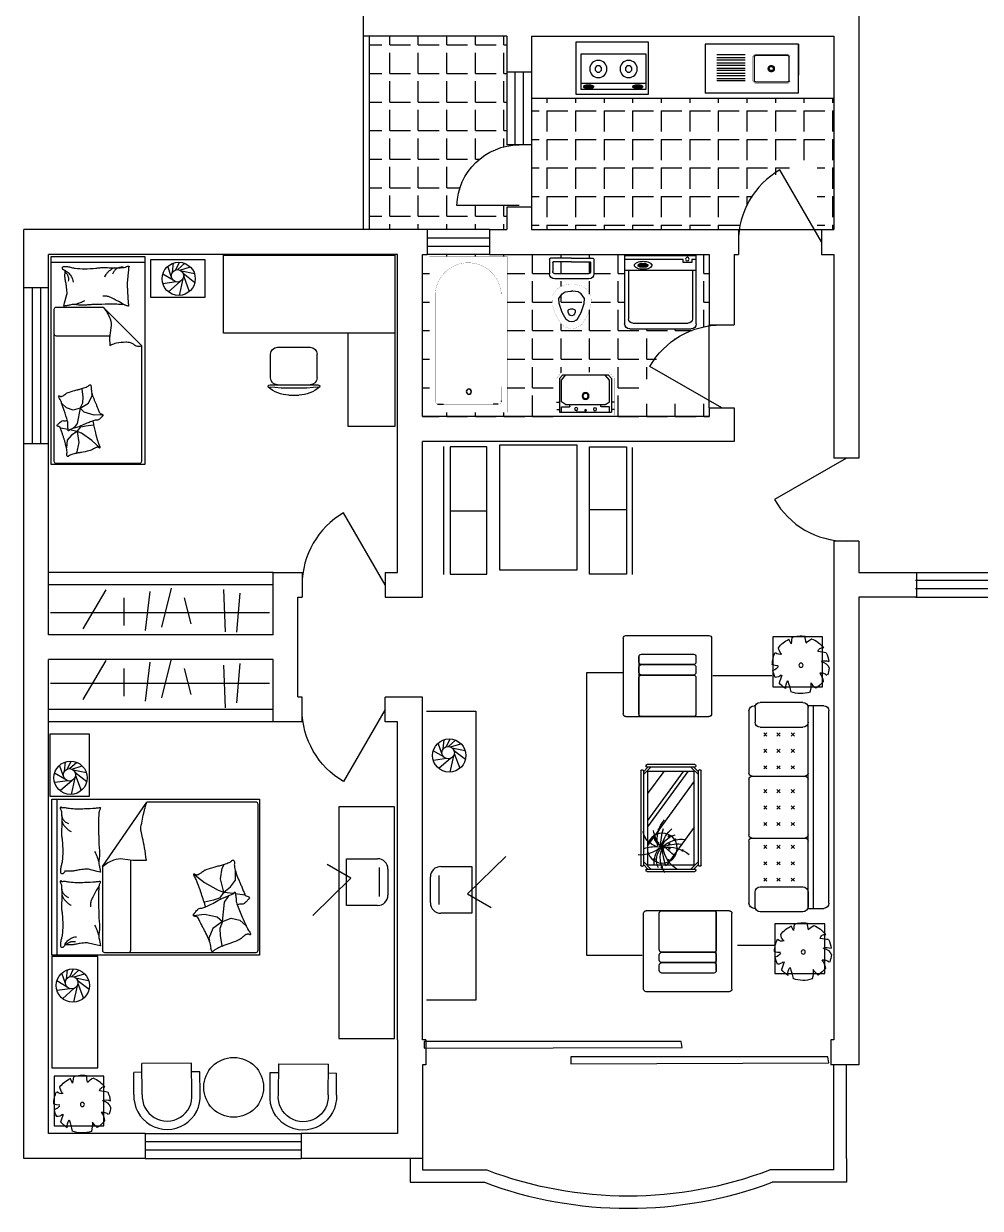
# Model space of a CAD drawing. Header units: millimetres. Extents: x 1155 to 52400, y 456 to 37454.
# Drawn here: x 7185 to 16395, y 12336 to 23736 of the extents above; entities that cross this region are included whole.
import ezdxf
from ezdxf.enums import TextEntityAlignment as Align

# ---------------------------------------------------------------- set-up
doc = ezdxf.new("R2010")
doc.units = ezdxf.units.MM
doc.linetypes.add('HIDDEN', pattern=[7.5, 5, -2.5])
for name, color, linetype in [('PUB_WINDW', 7, 'Continuous'), ('TOTHER', 7, 'Continuous'), ('WALL', 255, 'Continuous'), ('WINDOW', 2, 'Continuous')]:
    doc.layers.add(name, color=color, linetype=linetype)
doc.styles.add('DIM_FONT', font='SIMPLEX', dxfattribs={"width": 0.8})
doc.styles.add('SIMPLEX', font='SIMPLEX.SHX')
doc.styles.get("Standard").update_dxf_attribs({"font": 'arial.ttf'})

# ---------------------------------------------------------------- blocks, each defined once
blk = doc.blocks.new('M_C20')
at = {"linetype": 'Continuous'}
for p, q in [((-636, 913), (584, 913)), ((-14, 851), (-14, 502)), ((-26, -493), (-26, -842)), ((-636, -904), (596, -904))]:
    blk.add_line(p, q, dxfattribs=at)
for points in [[(-633, 856), (-633, 500), (592, 500), (592, 856)], [(-593, -368), (-593, 382), (607, 382), (607, -368)], [(-633, -842), (-633, -487), (592, -487), (592, -842)]]:
    blk.add_lwpolyline(points, close=True, dxfattribs=at)
at = {"width": 0.8, "flags": 9}
for tag in ['XSIZE', 'YSIZE']:
    blk.add_attdef(tag, (0, 0), '', height=0.5, dxfattribs=at)
blk = doc.blocks.new('_DBLK')
blk.add_line((-0.5, 0), (0, -0.866))
blk.add_arc((-0.5, 0), 1, 300, 0)
at = {"style": 'SIMPLEX', "flags": 9}
blk.add_attdef('A', text='', height=1, dxfattribs=at).set_placement((0, 1.5), align=Align.MIDDLE)
blk = doc.blocks.new('M_C54TQD')
for p, q in [((0, -52), (1500, -52)), ((26, -509), (26, -1968)), ((853, -489), (46, -489)), ((853, -489), (1472, -916)), ((46, -761), (915, -761)), ((1472, -1968), (1472, -916)), ((395, -1471), (369, -1593)), ((381, -1368), (395, -1471)), ((528, -1559), (509, -1470)), ((698, -1472), (623, -1603)), ((778, -1368), (698, -1472)), ((161, -1514), (137, -1518)), ((255, -1552), (161, -1514)), ((324, -1645), (255, -1552)), ((369, -1593), (324, -1645)), ((548, -1617), (528, -1559)), ((90, -1638), (87, -1645)), ((188, -1621), (90, -1638)), ((257, -1618), (188, -1621)), ((324, -1645), (257, -1618)), ((324, -1645), (510, -1664)), ((324, -1645), (355, -1728)), ((510, -1664), (560, -1700)), ((605, -1658), (548, -1617)), ((560, -1700), (572, -1709)), ((605, -1658), (594, -1752)), ((623, -1603), (605, -1658)), ((605, -1658), (734, -1626)), ((605, -1658), (655, -1721)), ((734, -1626), (837, -1640)), ((837, -1640), (873, -1660)), ((335, -1810), (281, -1873)), ((355, -1728), (335, -1810)), ((592, -1767), (580, -1861)), ((655, -1721), (720, -1769)), ((720, -1769), (813, -1769)), ((46, -1988), (1452, -1988))]:
    blk.add_line(p, q)
blk.add_lwpolyline([(0, -2000), (0, 0), (1500, 0), (1500, -2000)], close=True)
for points in [[(101, -127, -0.263368), (73, -108, -0.494818), (82, -89, -0.049225), (100, -88, -0.036831), (124, -89, -0.031893), (161, -97, 0.035782), (195, -104, 0.032941), (285, -110, 0.026564), (396, -104, 0.017905), (434, -99, -0.033397), (454, -97, -0.03204), (491, -97, 0.018442), (555, -101, 0.010837), (620, -100, 0.014624), (668, -97, 0.111249), (691, -89, -0.153708), (708, -86, -0.076444), (715, -87, -0.215512), (717, -89, -0.585858), (714, -92, 0.363489), (709, -95, 0.191716), (709, -106, -0.129675), (711, -123, -0.01735), (708, -140, 0.019326), (706, -155, 0.018818), (699, -223, 0.021828), (698, -283, 0.006204), (700, -316, 0.001963), (706, -423, 0.028341), (710, -459, -0.117014), (709, -468, -0.36606), (708, -469, -0.03973), (694, -466, -0.048309), (681, -461, 0.062981), (670, -457, 0.04058), (647, -454, 0.014345), (580, -451, 0.005484), (454, -452, 0.007153), (358, -455, 0.008762), (316, -458, -0.008153), (270, -461, -0.06251), (213, -456, 0.078669), (167, -454, 0.047825), (145, -459, -0.034494), (114, -466, -0.023571), (89, -469, -0.510228), (88, -468), (95, -438), (116, -356, 0.073041), (118, -336, 0.023305), (112, -275, 0.018299), (108, -252, -0.01097), (101, -214, -0.042281), (98, -180, -0.027201), (101, -126)], [(575, -101, 0.027842), (551, -111, 0.048685), (539, -119, 0.023666), (511, -144, 0.031223), (492, -164, 0.046801), (486, -172, 0.023191), (478, -189)], [(657, -95, 0.088153), (622, -98, 0.088153), (591, -114, 0.077547), (569, -135, 0.077547), (555, -162)], [(810, -127, -0.263368), (782, -108, -0.494818), (791, -89, -0.049225), (809, -88, -0.036831), (833, -89, -0.031893), (871, -97, 0.035782), (905, -104, 0.032941), (994, -110, 0.026564), (1106, -104, 0.017905), (1143, -99, -0.033397), (1163, -97, -0.03204), (1200, -97, 0.018442), (1265, -101, 0.010837), (1329, -100, 0.014624), (1377, -97, 0.111249), (1400, -89, -0.153708), (1417, -86, -0.076444), (1424, -87, -0.215512), (1426, -89, -0.585858), (1423, -92, 0.363489), (1419, -95, 0.191716), (1419, -106, -0.129675), (1421, -123, -0.01735), (1418, -140, 0.019326), (1415, -155, 0.018818), (1408, -223, 0.021828), (1407, -283, 0.006204), (1409, -316, 0.001963), (1415, -423, 0.028341), (1419, -459, -0.117014), (1419, -468, -0.36606), (1417, -469, -0.03973), (1404, -466, -0.048309), (1390, -461, 0.062981), (1379, -457, 0.04058), (1356, -454, 0.014345), (1289, -451, 0.005484), (1164, -452, 0.007153), (1067, -455, 0.008762), (1025, -458, -0.008153), (979, -461, -0.06251), (922, -456, 0.078669), (877, -454, 0.047825), (854, -459, -0.034494), (823, -466, -0.023571), (798, -469, -0.510228), (797, -468), (805, -438), (825, -356, 0.073041), (827, -336, 0.023305), (821, -275, 0.018299), (817, -252, -0.01097), (810, -214, -0.042281), (807, -180, -0.027201), (810, -126)], [(1284, -101, 0.027842), (1260, -111, 0.048685), (1248, -119, 0.023666), (1220, -144, 0.031223), (1201, -164, 0.046801), (1196, -172, 0.023191), (1188, -189)], [(1366, -95, 0.088153), (1332, -98, 0.088153), (1300, -114, 0.077547), (1279, -135, 0.077547), (1265, -162)], [(99, -143, -0.05369), (114, -156, -0.070312), (122, -168, -0.015448), (125, -177, -0.013244), (129, -187, -0.082127), (132, -205, -0.064164), (129, -228)], [(101, -127, -0.077379), (136, -152, -0.077379), (161, -187, -0.047525), (171, -211, -0.047525), (176, -238)], [(191, -454, 0.009729), (219, -445, 0.009729), (246, -435, 0.007971), (267, -426, 0.007971), (289, -416)], [(661, -455, 0.016108), (622, -429, 0.024599), (595, -414, 0.009477), (546, -391, 0.015937), (516, -378, 0.072521), (500, -375, 0.033339), (463, -375)], [(901, -454, 0.009729), (928, -445, 0.009729), (955, -435, 0.007971), (977, -426, 0.007971), (998, -416)], [(853, -489, -0.085272), (917, -599, -0.124044), (926, -686), (912, -782), (914, -912)], [(914, -912, 0.007867), (1032, -894, 0.009508), (1128, -876, 0.006616), (1193, -862, -0.023828), (1212, -858, -0.080713), (1230, -859, -0.009591), (1383, -891, -0.013133), (1416, -899, -0.007859), (1472, -916)], [(464, -1480, 0.025626), (476, -1478, 0.0108), (605, -1436, 0.00456), (692, -1405, 0.01125), (727, -1391, 0.069394), (746, -1380, -0.079756), (763, -1371, -0.106399), (778, -1368, -0.328642), (782, -1372, -0.299547), (779, -1378, 0.189917), (774, -1387, 0.033518), (773, -1397, 0.075627), (773, -1402, 0.053489), (776, -1410, 0.017838), (788, -1432, 0.038394), (805, -1456, -0.059529), (816, -1472, -0.035943), (826, -1498, -0.011245), (852, -1585, -0.006203), (862, -1624, 0.010783), (868, -1647, 0.019485), (873, -1660, 0.005062), (892, -1710, 0.101392), (909, -1736, -0.223768), (914, -1749, -0.25558), (911, -1754, -0.081563), (895, -1759, -0.071805), (878, -1759, 0.069985), (861, -1759, 0.03546), (801, -1772, 0.029432), (732, -1797, 0.001554), (699, -1811, -0.00152), (665, -1826, -0.004735), (629, -1840, 0.00382), (586, -1859, 0.296001), (564, -1891, -0.649774), (542, -1900, -0.02319), (538, -1895, 0.0288), (534, -1892, 0.005727), (527, -1886, -0.004358), (519, -1878, -0.027528), (502, -1861, -0.046214), (493, -1850, -0.194121), (490, -1833, 0.133719), (489, -1809, 0.005779), (482, -1787, 0.008882)]]:
    blk.add_lwpolyline(points, format="xyb")
blk.add_lwpolyline([(58, -1583, 0.101392), (40, -1559, -0.223768), (34, -1546, -0.25558), (36, -1541, -0.081563), (52, -1535, -0.071805), (69, -1534, 0.069985), (86, -1532, 0.03546), (145, -1515, 0.029432), (211, -1485, 0.001554), (244, -1468, -0.00152), (276, -1451, -0.004735), (311, -1433, 0.00382), (353, -1412, 0.296001), (372, -1378, -0.649774), (393, -1367, -0.02319), (398, -1372, 0.0288), (402, -1375, 0.005727), (409, -1380, -0.004358), (418, -1387, -0.027528), (436, -1403, -0.046214), (445, -1414, -0.194121), (450, -1430, 0.133719), (453, -1454, 0.011505), (471, -1496, 0.008882), (497, -1550, 0.012426), (535, -1618, -0.033612), (547, -1644), (570, -1701), (588, -1744, 0.224341), (603, -1757, -0.722772), (603, -1766, -0.103513), (599, -1767, 0.053465), (592, -1767, 0.030109), (569, -1772, -0.031436), (547, -1776, -0.05324), (532, -1776, 0.05518), (517, -1777, 0.056271), (492, -1783, 0.0108), (366, -1835, 0.00456), (281, -1873, 0.01125), (247, -1889, 0.069394), (229, -1902, -0.079756), (213, -1912, -0.106399), (199, -1915, -0.328642), (195, -1912, -0.299547), (196, -1906, 0.189917), (201, -1896, 0.033518), (202, -1886, 0.075627), (201, -1882, 0.053489), (197, -1874, 0.017838), (184, -1853, 0.038394), (165, -1830, -0.059529), (153, -1815, -0.035943), (140, -1790, -0.011245), (108, -1705, -0.006203), (95, -1667, 0.010783), (87, -1645, 0.019485), (82, -1632, 0.005062)], format="xyb", close=True)
for centre, start, end in [((46, -509), 90, 180), ((46, -741), 180, 270), ((46, -1968), 180, 270), ((1452, -1968), 270, 0)]:
    blk.add_arc(centre, 20, start, end)
at = {"style": 'DIM_FONT', "width": 0.8, "flags": 9}
for tag in ['XSIZE', 'YSIZE']:
    blk.add_attdef(tag, (0, 0), '', height=0.5, dxfattribs=at)
blk = doc.blocks.new('_WBLK')
for p, q in [((-0.5, 0.5), (0.5, 0.5)), ((0.5, 0.1667), (-0.5, 0.1667)), ((0.5, -0.1667), (-0.5, -0.1667)), ((-0.5, -0.5), (0.5, -0.5))]:
    blk.add_line(p, q)
at = {"style": 'SIMPLEX', "flags": 9}
blk.add_attdef('A', text='', height=1, dxfattribs=at).set_placement((0, 1.5), align=Align.MIDDLE)
blk = doc.blocks.new('M_C3')
for p, q in [((-319, 296), (-319, 84)), ((-239, 296), (-239, 0)), ((239, 296), (239, 0)), ((319, 296), (319, 84)), ((-319, 84), (-239, 84)), ((-239, 0), (239, 0)), ((239, 84), (319, 84))]:
    blk.add_line(p, q)
for radius, start, end in [(320, 356.4494, 183.5506), (240, 355.2636, 184.7364)]:
    blk.add_arc((0, 316), radius, start, end)
at = {"width": 0.8, "flags": 9}
for tag in ['YSIZE', 'XSIZE', 'XSIZE', 'YSIZE']:
    blk.add_attdef(tag, (0, 0), '', height=0.5, dxfattribs=at)
blk = doc.blocks.new('M_C56KIS')
for p, q in [((62, 318), (72, 242)), ((72, 242), (101, 299)), ((101, 299), (101, 299))]:
    blk.add_line(p, q)
blk.add_lwpolyline([(294, 325), (294, -275), (-306, -275), (-306, 325)], close=True)
blk.add_circle((-46, -16), 24.7)
for centre, radius, start, end in [((-46, -12), 340, 112.0103, 142.6392), ((-371, -22), 380, 45.9782, 58.5315), ((-666, 365), 570, 348.5728, 356.6649), ((-46, -12), 348, 72.0426, 98.475), ((-46, -12), 341, 37.2751, 64.8245), ((-402, 850), 718, 274.1465, 282.1238), ((-307, 139), 56.5, 8.941, 100.0107), ((82, 215), 145, 319.7203, 351.7151), ((-277, -88), 115, 97.3912, 159.6952), ((-332, -105), 143, 71.8009, 110.5991), ((-46, -12), 338, 154.3498, 173.0356), ((207, 198), 84.2, 254.8555, 310.96), ((-46, -12), 345, 0.5321, 25.5856), ((-46, -12), 342, 185.9236, 201.5277), ((-287, -214), 106, 81.8314, 131.8278), ((-119, -230), 194, 141.6582, 174.3093), ((1199, 167), 1058, 196.6397, 201.9099), ((262, -63), 99.6, 227.0454, 270.9651), ((241, 102), 125, 263.2775, 297.8128), ((333, 45), 131, 215.3868, 249.7411), ((-46, -12), 344, 334.0767, 348.9021), ((-46, -12), 333, 216.594, 237.4464), ((-456, -26), 353, 310.8536, 325.193), ((259, -243), 425, 177.9455, 193.2146), ((1320, -611), 1274, 161.2865, 167.5451), ((-13, -284), 151, 354.7323, 32.8544), ((-46, -12), 339, 302.6098, 320.6752), ((-46, -12), 346, 251.5307, 290.63)]:
    blk.add_arc(centre, radius, start, end)
at = {"style": 'DIM_FONT', "width": 0.8, "flags": 9}
for tag in ['XSIZE', 'YSIZE']:
    blk.add_attdef(tag, (0, 0), '', height=0.5, dxfattribs=at)
blk = doc.blocks.new('M_C5')
for p, q in [((-71, 21), (-106, 120)), ((-60, 63), (-50, 152)), ((-28, 86), (7, 160)), ((-9, 88), (59, 149)), ((12, 83), (112, 114)), ((-54, -14), (-154, 45)), ((26, 75), (152, 50)), ((42, 53), (156, -35)), ((48, 21), (102, -123)), ((-26, -30), (-153, -47)), ((14, -26), (-99, -126)), ((41, -2), (5, -160))]:
    blk.add_line(p, q)
for centre, radius in [((0, 0), 160), ((-11, 28), 60)]:
    blk.add_circle(centre, radius)
at = {"width": 0.8, "flags": 9}
for tag in ['XSIZE', 'YSIZE']:
    blk.add_attdef(tag, (0, 0), '', height=0.5, dxfattribs=at)
blk = doc.blocks.new('M_A14NPV')
for points in [[(0.6323, 0.2261), (0.6292, 0.2078), (-0.1643, 0.2078), (-0.1643, 0.2286)], [(0.1799, 0.1784), (0.1767, 0.1601), (-0.6168, 0.1601), (-0.6167, 0.1808)]]:
    blk.add_lwpolyline(points, close=True)
blk = doc.blocks.new('M_C4')
for p, q in [((100, 250), (350, 250)), ((0, -150), (0, 150)), ((363, 169), (84, 169)), ((450, 150), (450, -150)), ((187, -107), (57, -336)), ((187, -107), (547, -475)), ((450, -150), (0, -150))]:
    blk.add_line(p, q)
for centre, start, end in [((100, 150), 90, 180), ((350, 150), 0, 90)]:
    blk.add_arc(centre, 100, start, end)
at = {"flags": 9}
for tag in ['XSIZE', 'YSIZE']:
    blk.add_attdef(tag, (0, 0), '', height=0.5, dxfattribs=at)
at = {"width": 0.8, "flags": 9}
for tag in ['YSIZE', 'XSIZE', 'XSIZE', 'YSIZE']:
    blk.add_attdef(tag, (225, -150), '', height=0.5, dxfattribs=at)
blk = doc.blocks.new('M_C33SQR')
for p, q in [((-433, 755), (-433, 25)), ((392, 780), (-408, 780)), ((417, 755), (417, 25)), ((242, 600), (-258, 600)), ((267, 575), (267, 0)), ((392, 0), (-408, 0))]:
    blk.add_line(p, q)
for points in [[(242, 600), (-258, 600, 0.414214), (-283, 575), (-283, 525, 0.414214), (-258, 500), (242, 500, 0.414214), (267, 525), (267, 575, 0.414214)], [(242, 500), (-258, 500, 0.414214), (-283, 475), (-283, 425, 0.414214), (-258, 400), (242, 400, 0.414214), (267, 425), (267, 475, 0.414214)], [(242, 400), (-258, 400, 0.414214), (-283, 375), (-283, 25, 0.414214), (-258, 0), (242, 0, 0.414214), (267, 25), (267, 375, 0.414214)]]:
    blk.add_lwpolyline(points, format="xyb", close=True)
for centre, start, end in [((-408, 755), 90, 180), ((392, 755), 0, 90), ((242, 575), 0, 90), ((-408, 25), 180, 270), ((392, 25), 270, 0)]:
    blk.add_arc(centre, 25, start, end)
at = {"width": 0.8, "flags": 9}
for tag in ['XSIZE', 'YSIZE']:
    blk.add_attdef(tag, (0, 0), '', height=0.5, dxfattribs=at)
blk = doc.blocks.new('M_C57NTX')
for p, q in [((-496, -226), (-496, 233)), ((-486, 243), (-481, 243)), ((-427, 268), (-471, 224)), ((-399, 268), (-471, 196)), ((-471, -226), (-471, 233)), ((-446, 283), (-446, 278)), ((-436, 293), (473, 293)), ((-436, 268), (473, 268)), ((-431, 72), (-217, 228)), ((-431, -116), (43, 228)), ((-431, -159), (102, 228)), ((-336, -222), (283, 228)), ((436, 268), (509, 196)), ((465, 268), (509, 224)), ((483, 283), (483, 278)), ((509, 233), (509, -226)), ((524, 243), (519, 243)), ((534, 233), (534, -226)), ((106, -222), (469, 42)), ((-399, -262), (-471, -189)), ((-427, -262), (-471, -218)), ((436, -262), (509, -189)), ((465, -262), (509, -218)), ((-486, -236), (-481, -236)), ((-446, -277), (-446, -272)), ((473, -262), (-436, -262)), ((473, -287), (-436, -287)), ((483, -277), (483, -272)), ((524, -236), (519, -236))]:
    blk.add_line(p, q)
blk.add_lwpolyline([(-431, -222), (-431, 228), (469, 228), (469, -222)], close=True)
at = {"const_width": 12}
for points in [[(123, 120, 1), (135, 120, 1)], [(225, 150, 1), (237, 150, 1)], [(253, 126, 1), (265, 126, 1)], [(288, 107, 1), (300, 107, 1)], [(409, 163, 1), (421, 163, 1)], [(189, 24, 1), (201, 24, 1)], [(264, 18, 1), (276, 18, 1)], [(277, 84, 1), (289, 84, 1)], [(294, 93, 1), (306, 93, 1)], [(297, 74, 1), (309, 74, 1)], [(305, 18, 1), (317, 18, 1)], [(308, 87, 1), (320, 87, 1)], [(418, 27, 1), (430, 27, 1)], [(486, 90, 1), (498, 90, 1)], [(220, -38, 1), (232, -38, 1)], [(324, -108, 1), (336, -108, 1)]]:
    blk.add_lwpolyline(points, format="xyb", close=True, dxfattribs=at)
blk.add_circle((308, 86), 144)
for centre, radius, start, end in [((-486, 233), 10, 90, 180), ((-481, 233), 10, 0, 90), ((-436, 283), 10, 90, 180), ((-436, 278), 10, 180, 270), ((109, 83), 193, 6.9904, 78.0284), ((781, 125), 490, 163.8561, 179.1105), ((-395, 504), 810, 328.9873, 340.361), ((156, 293), 219, 342.9456, 6.4814), ((473, 283), 10, 0, 90), ((473, 278), 10, 270, 0), ((519, 233), 10, 90, 180), ((524, 233), 10, 0, 90), ((228, -157), 293, 78.5516, 130.9815), ((110, -88), 259, 48.7581, 83.8624), ((176, 42), 126, 28.8901, 78.4579), ((421, -27), 169, 62.9909, 135.9102), ((448, -69), 233, 85.8741, 126.9558), ((280, -402), 502, 88.3286, 108.729), ((344, -194), 291, 103.0452, 139.7766), ((364, -84), 190, 114.0956, 166.2953), ((482, -98), 260, 134.4861, 189.3762), ((613, -62), 346, 155.0888, 185.9637), ((267, -555), 642, 70.5249, 87.8244), ((624, 28), 325, 171.2496, 218.2333), ((404, -128), 234, 53.3231, 115.7633), ((-1013, -1156), 1790, 39.0488, 42.6799), ((269, -208), 287, 31.315, 82.1378), ((-486, -226), 10, 180, 270), ((-481, -226), 10, 270, 0), ((519, -226), 10, 180, 270), ((524, -226), 10, 270, 0), ((-436, -272), 10, 90, 180), ((-436, -277), 10, 180, 270), ((473, -272), 10, 0, 90), ((473, -277), 10, 270, 0)]:
    blk.add_arc(centre, radius, start, end)
at = {"style": 'DIM_FONT', "width": 0.8, "flags": 9}
for tag in ['XSIZE', 'YSIZE']:
    blk.add_attdef(tag, (0, 0), '', height=0.5, dxfattribs=at)
blk = doc.blocks.new('M_C46QQU')
for p, q in [((-975, 711), (-975, 720)), ((-958, 711), (-818, 711)), ((-925, 770), (-327, 770)), ((-298, 740), (-298, 230)), ((-269, 770), (269, 770)), ((298, 740), (298, 230)), ((327, 770), (925, 770)), ((958, 711), (818, 711)), ((975, 711), (975, 720)), ((-1008, 250), (-1008, 661)), ((-768, 661), (-768, 250)), ((-713, 627), (-683, 597)), ((-683, 627), (-713, 597)), ((-556, 627), (-526, 597)), ((-526, 627), (-556, 597)), ((-398, 627), (-368, 597)), ((-368, 627), (-398, 597)), ((-138, 627), (-168, 597)), ((-168, 627), (-138, 597)), ((20, 627), (-11, 597)), ((-11, 627), (20, 597)), ((177, 627), (147, 597)), ((147, 627), (177, 597)), ((368, 627), (398, 597)), ((398, 627), (368, 597)), ((526, 627), (556, 597)), ((556, 627), (526, 597)), ((683, 627), (713, 597)), ((713, 627), (683, 597)), ((768, 661), (768, 250)), ((1008, 250), (1008, 661)), ((-713, 500), (-683, 469)), ((-683, 500), (-713, 469)), ((-556, 500), (-526, 469)), ((-526, 500), (-556, 469)), ((-398, 500), (-368, 469)), ((-368, 500), (-398, 469)), ((-138, 500), (-168, 469)), ((-168, 500), (-138, 469)), ((20, 500), (-11, 469)), ((-11, 500), (20, 469)), ((177, 500), (147, 469)), ((147, 500), (177, 469)), ((368, 500), (398, 469)), ((398, 500), (368, 469)), ((526, 500), (556, 469)), ((556, 500), (526, 469)), ((683, 500), (713, 469)), ((713, 500), (683, 469)), ((-713, 363), (-683, 332)), ((-683, 363), (-713, 332)), ((-526, 363), (-556, 332)), ((-556, 363), (-526, 332)), ((-398, 363), (-368, 332)), ((-368, 363), (-398, 332)), ((-138, 363), (-168, 332)), ((-168, 363), (-138, 332)), ((-11, 363), (20, 332)), ((20, 363), (-11, 332)), ((177, 363), (147, 332)), ((147, 363), (177, 332)), ((368, 363), (398, 332)), ((398, 363), (368, 332)), ((556, 363), (526, 332)), ((526, 363), (556, 332)), ((683, 363), (713, 332)), ((713, 363), (683, 332)), ((-975, 50), (-975, 203)), ((975, 200), (-975, 200)), ((975, 150), (-975, 150)), ((-818, 200), (-958, 200)), ((818, 200), (958, 200)), ((975, 200), (975, 50)), ((925, 0), (-925, 0))]:
    blk.add_line(p, q)
for centre, radius, start, end in [((-958, 661), 50, 90, 180), ((-925, 720), 50, 90, 180), ((-818, 661), 50, 0, 90), ((-328, 740), 30, 360, 90), ((-268, 740), 30, 90, 180), ((268, 740), 30, 0, 90), ((328, 740), 30, 90, 180), ((818, 661), 50, 90, 180), ((925, 720), 50, 360, 90), ((958, 661), 50, 0, 90), ((-958, 250), 50, 180, 270), ((-818, 250), 50, 270, 0), ((-328, 230), 30, 270, 0), ((-268, 230), 30, 180, 270), ((268, 230), 30, 270, 360), ((328, 230), 30, 180, 270), ((818, 250), 50, 180, 270), ((958, 250), 50, 270, 0), ((-925, 50), 50, 180, 270), ((925, 50), 50, 270, 0)]:
    blk.add_arc(centre, radius, start, end)
at = {"style": 'DIM_FONT', "width": 0.8, "flags": 9}
for tag in ['XSIZE', 'YSIZE']:
    blk.add_attdef(tag, (0, 0), '', height=0.5, dxfattribs=at)
blk = doc.blocks.new('M_C36OAK')
for p, q in [((-447, 1650), (-447, 750)), ((3, 1650), (-447, 1650)), ((3, 750), (3, 1650)), ((-1019, 1347), (-920, 1347)), ((-1199, 1247), (-739, 1247)), ((-1194, 1180), (-1194, 955)), ((-744, 1180), (-744, 955)), ((-1127, 887), (-812, 887)), ((-1647, 750), (-1647, 0)), ((3, 750), (-1647, 750)), ((3, 0), (3, 750)), ((-1647, 0), (3, 0))]:
    blk.add_line(p, q)
for centre, radius, start, end in [((-1208, 1263), 10, 130.7265, 202.67), ((-1199, 1267), 20, 202.67, 270), ((-1009, 1032), 316, 91.7651, 130.7265), ((-969, -1431), 2713, 84.8023, 95.1977), ((-929, 1032), 316, 49.2735, 88.2349), ((-739, 1267), 20, 270, 337.33), ((-730, 1263), 10, 337.33, 49.2735), ((-1127, 1180), 67.5, 90, 180), ((-812, 1180), 67.5, 0, 90), ((-1127, 955), 67.5, 180, 270), ((-812, 955), 67.5, 270, 0)]:
    blk.add_arc(centre, radius, start, end)
at = {"width": 0.8, "flags": 9}
for tag in ['XSIZE', 'YSIZE']:
    blk.add_attdef(tag, (0, 0), '', height=0.5, dxfattribs=at)
blk = doc.blocks.new('M_C55HKH')
for p, q in [((0, -52), (900, -52)), ((26, -509), (26, -1968)), ((503, -489), (46, -489)), ((503, -489), (872, -858)), ((46, -761), (564, -761)), ((872, -1968), (872, -858)), ((299, -1273), (295, -1270)), ((307, -1352), (299, -1273)), ((305, -1407), (307, -1352)), ((357, -1410), (393, -1337)), ((393, -1337), (392, -1318)), ((146, -1456), (100, -1409)), ((211, -1478), (146, -1456)), ((278, -1459), (211, -1478)), ((278, -1459), (251, -1606)), ((278, -1459), (305, -1407)), ((278, -1459), (357, -1410)), ((317, -1498), (278, -1459)), ((412, -1527), (317, -1498)), ((495, -1523), (412, -1527)), ((163, -1664), (89, -1649)), ((249, -1682), (175, -1667)), ((249, -1682), (196, -1718)), ((219, -1643), (211, -1652)), ((251, -1606), (219, -1643)), ((249, -1682), (286, -1639)), ((249, -1682), (266, -1787)), ((292, -1700), (249, -1682)), ((286, -1639), (333, -1628)), ((391, -1769), (292, -1700)), ((333, -1628), (405, -1618)), ((154, -1766), (147, -1841)), ((196, -1718), (154, -1766)), ((266, -1787), (243, -1892)), ((469, -1839), (391, -1769)), ((46, -1988), (852, -1988))]:
    blk.add_line(p, q)
blk.add_lwpolyline([(0, -2000), (0, 0), (900, 0), (900, -2000)], close=True)
for points in [[(135, -134, -0.263368), (107, -115, -0.494818), (116, -96, -0.049225), (134, -94, -0.036831), (158, -96, -0.031893), (196, -104, 0.035782), (230, -111, 0.032941), (319, -117, 0.026564), (430, -111, 0.017905), (468, -106, -0.033397), (488, -104, -0.03204), (525, -104, 0.018442), (590, -107, 0.010837), (654, -107, 0.014624), (702, -104, 0.111249), (725, -96, -0.153708), (742, -92, -0.076444), (749, -94, -0.215512), (751, -96, -0.585858), (748, -99, 0.363489), (744, -102, 0.191716), (743, -113, -0.129675), (745, -130, -0.01735), (742, -147, 0.019326), (740, -162, 0.018818), (733, -230, 0.021828), (732, -289, 0.006204), (734, -323, 0.001963), (740, -430, 0.028341), (744, -466, -0.117014), (744, -475, -0.36606), (742, -476, -0.03973), (728, -473, -0.048309), (715, -468, 0.062981), (704, -464, 0.04058), (681, -461, 0.014345), (614, -458, 0.005484), (488, -459, 0.007153), (392, -462, 0.008762), (350, -465, -0.008153), (304, -468, -0.06251), (247, -463, 0.078669), (201, -461, 0.047825), (179, -466, -0.034494), (148, -473, -0.023571), (123, -476, -0.510228), (122, -475), (129, -445), (150, -363, 0.073041), (152, -343, 0.023305), (146, -282, 0.018299), (142, -259, -0.01097), (135, -221, -0.042281), (132, -187, -0.027201), (135, -133)], [(609, -107, 0.027842), (585, -118, 0.048685), (573, -126, 0.023666), (545, -150, 0.031223), (526, -171, 0.046801), (521, -179, 0.023191), (513, -196)], [(691, -102, 0.088153), (656, -105, 0.088153), (625, -120, 0.077547), (604, -142, 0.077547), (590, -169)], [(133, -150, -0.05369), (148, -163, -0.070312), (156, -175, -0.015448), (159, -183, -0.013244), (163, -194, -0.082127), (166, -212, -0.064164), (163, -235)], [(135, -134, -0.077379), (170, -159, -0.077379), (195, -194, -0.047525), (205, -218, -0.047525), (210, -244)], [(225, -460, 0.009729), (253, -451, 0.009729), (280, -441, 0.007971), (301, -432, 0.007971), (323, -423)], [(695, -462, 0.016108), (656, -436, 0.024599), (629, -421, 0.009477), (580, -397, 0.015937), (550, -385, 0.072521), (534, -381, 0.033339), (498, -381)], [(503, -489, -0.085272), (566, -599, -0.124044), (575, -686), (562, -782), (563, -854)], [(563, -854, -0.027362), (602, -838, -0.040834), (629, -830, -0.038441), (717, -821, -0.076528), (761, -826, -0.103649), (788, -840, 0.093398), (818, -857, 0.072727), (841, -861, 0.052315), (872, -858)], [(400, -1581, 0.025626), (402, -1591, 0.0108), (426, -1697, 0.00456), (445, -1769, 0.01125), (454, -1797, 0.069394), (462, -1813, -0.079756), (468, -1827, -0.106399), (469, -1839, -0.328642), (466, -1842, -0.299547), (461, -1840, 0.189917), (454, -1835, 0.033518), (446, -1833, 0.075627), (442, -1833, 0.053489), (436, -1835, 0.017838), (418, -1843, 0.038394), (397, -1855, -0.059529), (384, -1862, -0.035943), (362, -1869, -0.011245), (291, -1884, -0.006203), (259, -1889, 0.010783), (241, -1893, 0.019485), (230, -1895, 0.005062), (188, -1908, 0.101392), (167, -1919, -0.223768), (156, -1922, -0.25558), (153, -1920, -0.081563), (150, -1907, -0.071805), (151, -1893, 0.069985), (152, -1879, 0.03546), (145, -1831, 0.029432), (130, -1774, 0.001554), (121, -1746, -0.00152), (112, -1718, -0.004735), (102, -1689, 0.00382), (91, -1653, 0.296001), (66, -1634, -0.649774), (61, -1616, -0.02319), (65, -1613, 0.0288), (68, -1610, 0.005727), (73, -1605, -0.004358), (80, -1599, -0.027528), (94, -1586, -0.046214), (104, -1580, -0.194121), (117, -1579, 0.133719), (137, -1580, 0.005779), (155, -1575, 0.008882)]]:
    blk.add_lwpolyline(points, format="xyb")
blk.add_lwpolyline([(345, -1251, 0.101392), (366, -1238, -0.223768), (377, -1234, -0.25558), (380, -1236, -0.081563), (384, -1249, -0.071805), (384, -1263, 0.069985), (384, -1277, 0.03546), (394, -1324, 0.029432), (414, -1380, 0.001554), (425, -1407, -0.00152), (437, -1434, -0.004735), (448, -1462, 0.00382), (462, -1497, 0.296001), (488, -1515, -0.649774), (495, -1532, -0.02319), (491, -1536, 0.0288), (488, -1539, 0.005727), (484, -1544, -0.004358), (478, -1551, -0.027528), (464, -1564, -0.046214), (455, -1571, -0.194121), (442, -1573, 0.133719), (422, -1574, 0.011505), (387, -1586, 0.008882), (343, -1604, 0.012426), (286, -1629, -0.033612), (264, -1637), (218, -1652), (182, -1663, 0.224341), (170, -1674, -0.722772), (163, -1673, -0.103513), (163, -1670, 0.053465), (163, -1664, 0.030109), (161, -1646, -0.031436), (159, -1628, -0.05324), (160, -1616, 0.05518), (161, -1604, 0.056271), (157, -1583, 0.0108), (124, -1480, 0.00456), (100, -1409, 0.01125), (89, -1381, 0.069394), (80, -1366, -0.079756), (73, -1353, -0.106399), (71, -1341, -0.328642), (74, -1338, -0.299547), (79, -1340, 0.189917), (86, -1344, 0.033518), (94, -1345, 0.075627), (98, -1345, 0.053489), (104, -1343, 0.017838), (122, -1333, 0.038394), (141, -1319, -0.059529), (154, -1311, -0.035943), (175, -1303, -0.011245), (245, -1283, -0.006203), (276, -1275, 0.010783), (295, -1270, 0.019485), (305, -1266, 0.005062)], format="xyb", close=True)
for centre, start, end in [((46, -509), 90, 180), ((46, -741), 180, 270), ((46, -1968), 180, 270), ((852, -1968), 270, 0)]:
    blk.add_arc(centre, 20, start, end)
at = {"style": 'DIM_FONT', "width": 0.8, "flags": 9}
for tag in ['XSIZE', 'YSIZE']:
    blk.add_attdef(tag, (0, 0), '', height=0.5, dxfattribs=at)
blk = doc.blocks.new('M_E16')
for p, q in [((-347, -107), (-34, -107)), ((63, -103), (336, -103)), ((-359, -351), (-359, -119)), ((-22, -119), (-22, -351)), ((63, -132), (336, -132)), ((63, -153), (336, -153)), ((63, -182), (336, -182)), ((63, -203), (336, -203)), ((63, -232), (336, -232)), ((63, -253), (336, -253)), ((63, -282), (336, -282)), ((63, -303), (336, -303)), ((63, -332), (336, -332)), ((-34, -363), (-347, -363)), ((63, -353), (336, -353))]:
    blk.add_line(p, q)
for points, const_width in [([(-353, -95), (-370, -113)], 1.91), ([(-370, -357), (-370, -113)], 2), ([(-353, -95), (-28, -95)], 1.8), ([(-10, -113), (-28, -95)], 1.91), ([(-10, -113), (-10, -357)], 2), ([(-370, -357), (-353, -375)], 1.91), ([(-28, -375), (-353, -375)], 1.8), ([(-28, -375), (-10, -357)], 1.91)]:
    blk.add_lwpolyline(points, dxfattribs=dict(const_width=const_width))
for points in [[(-347, -107), (-351, -108), (-354, -110), (-357, -113), (-358, -117), (-359, -119)], [(-22, -119), (-23, -115), (-25, -111), (-28, -109), (-32, -107), (-34, -107)], [(-216, -235), (-215, -245), (-209, -255), (-202, -261), (-192, -265), (-182, -265), (-172, -261), (-164, -255), (-159, -245), (-157, -235), (-159, -225), (-164, -215), (-172, -209), (-182, -205), (-192, -205), (-202, -209), (-209, -215), (-215, -225), (-216, -235)], [(-206, -235), (-205, -242), (-201, -248), (-196, -252), (-190, -254), (-183, -254), (-177, -252), (-172, -248), (-169, -242), (-168, -235), (-169, -228), (-172, -222), (-177, -218), (-183, -215), (-190, -215), (-196, -218), (-201, -222), (-205, -228), (-206, -235)], [(-359, -351), (-358, -355), (-356, -358), (-353, -361), (-349, -363), (-347, -363)], [(-34, -363), (-30, -362), (-26, -360), (-24, -357), (-22, -353), (-22, -351)]]:
    blk.add_lwpolyline(points)
at = {"layer": 'TOTHER', "linetype": 'Continuous'}
for p, q in [((-450, 0), (450, 0)), ((-450, -471), (-450, 0)), ((450, 0), (450, -471)), ((-450, -471), (450, -471))]:
    blk.add_line(p, q, dxfattribs=at)
at = {"layer": 'TOTHER', "linetype": 'HIDDEN'}
blk.add_line((-450, 0), (-450, -300), dxfattribs=at)
at = {"width": 0.8, "flags": 9}
for tag in ['XSIZE', 'YSIZE']:
    blk.add_attdef(tag, (0, 0), '', height=0.5, dxfattribs=at)
blk = doc.blocks.new('M_E19')
for p, q in [((-323, -113), (-323, -456)), ((299, -113), (-323, -113)), ((299, -456), (299, -113)), ((-323, -400), (299, -400)), ((-323, -456), (299, -456)), ((-291, -422), (-291, -434)), ((-216, -432), (-280, -432)), ((-280, -432), (-280, -448)), ((-280, -448), (-216, -448)), ((-216, -448), (-216, -432)), ((-199, -423), (-199, -434)), ((182, -422), (182, -434)), ((193, -432), (193, -448)), ((257, -432), (193, -432)), ((193, -448), (257, -448)), ((257, -448), (257, -432)), ((274, -423), (274, -434))]:
    blk.add_line(p, q)
for points in [[(-199, -423, 0.259034), (-201, -420, 0.076276), (-213, -415, 0.036515), (-226, -412, 0.026615), (-245, -411, 0.026615), (-264, -412, 0.036515), (-277, -415, 0.076276), (-289, -420, 0.259034), (-291, -423, 0.078462), (-291, -424, 0.056762)], [(-199, -434, 0.259034), (-201, -430, 0.076276), (-213, -425, 0.036515), (-226, -423, 0.026615), (-245, -422, 0.026615), (-264, -423, 0.036515), (-277, -425, 0.076276), (-289, -430, 0.259034), (-291, -434, 0.259034), (-289, -437, 0.056762), (-280, -441, 0.036515)], [(-216, -443, 0.008736), (-213, -442, 0.076276), (-201, -437, 0.259034), (-199, -434, 0.259034)], [(274, -423, 0.259034), (272, -420, 0.076276), (260, -415, 0.036515), (247, -412, 0.026615), (228, -411, 0.026615), (209, -412, 0.036515), (196, -415, 0.076276), (184, -420, 0.259034), (182, -423, 0.078462), (182, -424, 0.056762)], [(274, -434, 0.259034), (272, -430, 0.076276), (260, -425, 0.036515), (247, -423, 0.026615), (228, -422, 0.026615), (209, -423, 0.036515), (196, -425, 0.076276), (184, -430, 0.259034), (182, -434, 0.259034), (184, -437, 0.056762), (193, -441, 0.036515)], [(257, -443, 0.008736), (260, -442, 0.076276), (272, -437, 0.259034), (274, -434, 0.259034)]]:
    blk.add_lwpolyline(points, format="xyb")
at = {"layer": 'TOTHER', "linetype": 'Continuous'}
for p, q in [((-350, 0), (350, 0)), ((-350, -500), (-350, 0)), ((350, 0), (350, -500)), ((350, -500), (-350, -500))]:
    blk.add_line(p, q, dxfattribs=at)
for centre, radius in [((-158, -259), 82.5), ((-158, -259), 31.6), ((134, -259), 82.5), ((134, -259), 31.6)]:
    blk.add_circle(centre, radius, dxfattribs=at)
at = {"width": 0.8, "flags": 9}
for tag in ['XSIZE', 'YSIZE']:
    blk.add_attdef(tag, (0, 0), '', height=0.5, dxfattribs=at)
blk = doc.blocks.new('M_E0')
for p, q in [((-277, -51), (-251, -51)), ((-251, -26), (251, -26)), ((-251, -349), (-251, -26)), ((-232, -26), (-232, -79)), ((-232, -79), (-154, -79)), ((-191, -100), (-232, -127)), ((-191, -100), (189, -100)), ((-149, -84), (-149, -100)), ((0, -26), (-90, -26)), ((-90, -26), (90, -26)), ((148, -84), (148, -100)), ((232, -79), (153, -79)), ((192, -101), (232, -127)), ((232, -26), (232, -79)), ((251, -349), (251, -26)), ((279, -51), (253, -51)), ((-279, -123), (-251, -123)), ((-232, -127), (-232, -335)), ((232, -127), (232, -335)), ((281, -123), (253, -123)), ((-232, -335), (-191, -381)), ((232, -335), (191, -381)), ((-221, -381), (-251, -349)), ((222, -381), (-221, -381)), ((222, -381), (251, -349))]:
    blk.add_line(p, q)
at = {"const_width": 1.5}
for points in [[(-280, 0), (-280, -350)], [(-280, 0), (280, 0)], [(280, 0), (280, -350)], [(-280, -350), (-230, -410)], [(-230, -410), (230, -410)], [(280, -350), (230, -410)]]:
    blk.add_lwpolyline(points, dxfattribs=at)
for centre, radius in [((-89, -56), 15), ((1, -44), 8), ((91, -54), 15), ((1, -182), 33.1), ((1, -182), 24.9)]:
    blk.add_circle(centre, radius)
for centre, start, end in [((-154, -84), 0, 90), ((153, -84), 90, 180), ((189, -105), 57.2444, 90)]:
    blk.add_arc(centre, 5, start, end)
at = {"width": 0.8, "flags": 9}
for tag in ['XSIZE', 'YSIZE']:
    blk.add_attdef(tag, (0, 0), '', height=0.5, dxfattribs=at)
blk = doc.blocks.new('M_E4')
for p, q in [((670, -80), (670, -137)), ((670, -86), (670, -97)), ((670, -663), (670, -614))]:
    blk.add_line(p, q)
at = {"const_width": 1.5}
for points in [[(-750, -750), (-750, 0)], [(-750, 0), (750, 0)], [(750, 0), (750, -750)], [(608, -56), (640, -56)], [(670, -90), (670, -656)], [(670, -663), (670, -655)], [(750, -750), (-750, -750)]]:
    blk.add_lwpolyline(points, dxfattribs=at)
for points in [[(-399, -56, 0.930688), (-388, -693, 0.930688)], [(670, -86, 0.414214), (640, -56, 0.414214)], [(670, -90, 0.041784), (670, -85, 0.412615)], [(640, -693, 0.414214), (670, -663, 0.414214)]]:
    blk.add_lwpolyline(points, format="xyb", dxfattribs=at)
at = {"const_width": 1.5, "flags": 128}
for points in [[(-399, -56), (608, -56)], [(-399, -694), (645, -692)]]:
    blk.add_lwpolyline(points, dxfattribs=at)
for radius in [25, 23]:
    blk.add_circle((550, -381), radius)
blk.add_arc((640, -663), 30, 270, 280.176)
at = {"width": 0.8, "flags": 9}
for tag in ['XSIZE', 'YSIZE']:
    blk.add_attdef(tag, (0, 0), '', height=0.5, dxfattribs=at)
blk = doc.blocks.new('M_E7')
for p, q in [((-201, 62), (-201, -265)), ((-10, 112), (-151, 112)), ((-150, 61), (-150, -264)), ((-41, 81), (-130, 81)), ((-36, -102), (-36, 76)), ((0, -102), (0, 102)), ((-36, -102), (-36, -279)), ((0, -102), (0, -305)), ((-10, -315), (-151, -315)), ((-41, -284), (-130, -284))]:
    blk.add_line(p, q)
at = {"const_width": 1}
for points in [[(-651, -24), (-637, -1), (-550, 51), (-451, 83), (-371, 88), (-294, 37), (-262, -18), (-252, -84), (-252, -102)], [(-651, -180), (-637, -202), (-550, -254), (-451, -287), (-371, -292), (-294, -240), (-262, -186), (-252, -119), (-252, -102)]]:
    blk.add_lwpolyline(points, dxfattribs=at)
for points in [[(-597, -59), (-590, -49), (-523, -9), (-438, 19), (-389, 22), (-343, -9), (-325, -40), (-317, -89), (-317, -102)], [(-596, -145), (-590, -154), (-523, -194), (-438, -222), (-389, -225), (-343, -194), (-325, -164), (-317, -114), (-317, -102)]]:
    blk.add_lwpolyline(points)
blk.add_lwpolyline([(-644, -15, 0.39866), (-643, -191, 0.39866)], format="xyb", dxfattribs=at)
for centre, radius, start, end in [((-151, 62), 50, 90, 180), ((-130, 61), 20, 90, 180), ((-41, 76), 5, 0, 90), ((-10, 102), 10, 0, 90), ((-551, -102), 62.6, 137.0381, 223.979), ((-511, -114), 47.8, 77.2641, 164.6652), ((-511, -89), 47.8, 195.3348, 282.7359), ((-541, -103), 54.1, 1.1332, 40.3816), ((-541, -101), 54.1, 319.6184, 358.8668), ((-151, -265), 50, 180, 270), ((-130, -264), 20, 180, 270), ((-41, -279), 5, 270, 0), ((-10, -305), 10, 270, 0)]:
    blk.add_arc(centre, radius, start, end)
at = {"width": 0.8, "flags": 9}
for tag in ['XSIZE', 'YSIZE']:
    blk.add_attdef(tag, (0, 0), '', height=0.5, dxfattribs=at)
blk = doc.blocks.new('M_A2ZXL')
blk.add_line((-0.472, 0), (-0.472, -1))
blk.add_arc((-0.5, 0), 1, 271.6231, 0)
blk = doc.blocks.new('M_B0OPK')
for p, q in [((-0.5, 0.5), (0.5, 0.5)), ((0.5, 0.167), (-0.5, 0.167)), ((0.5, -0.167), (-0.5, -0.167)), ((-0.5, -0.5), (0.5, -0.5))]:
    blk.add_line(p, q)
blk = doc.blocks.new('M_E20')
for p, q in [((345, 0), (-345, 0)), ((-302, -36), (-345, -36)), ((-302, -35), (-302, -66)), ((-302, -66), (-219, -66)), ((-219, -66), (-219, -35)), ((345, -36), (-219, -36)), ((123, -87), (123, -99)), ((133, -96), (133, -113)), ((198, -96), (133, -96)), ((133, -113), (198, -113)), ((198, -113), (198, -96)), ((215, -88), (215, -99)), ((-307, -144), (-307, -611)), ((307, -144), (307, -611)), ((267, -651), (-267, -651))]:
    blk.add_line(p, q)
blk.add_lwpolyline([(83, -94, 0.185158), (88, -107, 0.102042), (108, -122, 0.060862), (133, -130, 0.047173), (166, -133, 0.047173), (200, -130, 0.060862), (225, -122, 0.102042), (245, -107, 0.185158), (250, -94, 0.185158), (245, -82, 0.102042), (225, -67, 0.060862), (200, -59, 0.047173), (166, -56, 0.047173), (133, -59, 0.060862), (108, -67, 0.102042), (88, -82, 0.185158)], format="xyb", close=True)
for points in [[(215, -88, 0.259034), (213, -85, 0.076276), (201, -80, 0.036515), (188, -77, 0.026615), (169, -76, 0.026615), (150, -77, 0.036515), (137, -80, 0.076276), (125, -85, 0.259034), (123, -88, 0.078462), (123, -89, 0.056762)], [(215, -99, 0.259034), (213, -95, 0.076276), (201, -90, 0.036515), (188, -88, 0.026615), (169, -87, 0.026615), (150, -88, 0.036515), (137, -90, 0.076276), (125, -95, 0.259034), (123, -99, 0.259034), (125, -102, 0.056762), (133, -106, 0.036515)], [(198, -108, 0.008736), (201, -107, 0.076276), (213, -102, 0.259034), (215, -99, 0.259034)]]:
    blk.add_lwpolyline(points, format="xyb")
blk.add_circle((-259, -35), 17.5)
for centre, start, end in [((-267, -611), 180, 270), ((267, -611), 270, 0)]:
    blk.add_arc(centre, 40, start, end)
at = {"layer": 'TOTHER', "linetype": 'Continuous'}
for p, q in [((-345, -656), (-345, 0)), ((345, 0), (345, -656)), ((-345, -145), (345, -145)), ((295, -706), (-295, -706))]:
    blk.add_line(p, q, dxfattribs=at)
for centre, start, end in [((-295, -656), 180, 270), ((295, -656), 270, 0)]:
    blk.add_arc(centre, 50, start, end, dxfattribs=at)
at = {"width": 0.8, "flags": 9}
for tag in ['XSIZE', 'YSIZE']:
    blk.add_attdef(tag, (0, 0), '', height=0.5, dxfattribs=at)
blk = doc.blocks.new('1T4F30')
h = blk.add_hatch()
h.set_pattern_fill('ANGLE', color=256, scale=1000, style=0)
h.set_pattern_definition([(0, (-52128.37, 4472.77), (0, -275), [200, -75]), (270, (-52128.37, 4472.77), (-275, -2e-14), [200, -75])])
h.paths.add_polyline_path([(-43111, -11011), (-43102, -11011, -0.3685), (-42351, -10371), (-42351, -11011), (-42311, -11011), (-42191, -11011), (-42191, -9751), (-45101, -9751), (-45101, -10198), (-45101, -10798), (-45101, -11011)])
h.paths.add_polyline_path([(-42191, -8311), (-42191, -7051), (-42311, -7051), (-42311, -6931), (-42351, -6931), (-42351, -7691, -0.3685), (-43102, -7051), (-43111, -7051), (-43151, -7051), (-45101, -7051), (-45101, -7257), (-45101, -7857), (-45101, -8311)])
h.paths.add_polyline_path([(-43900, -6031, -0.270985), (-43391, -5593), (-43391, -5582), (-43391, -4951), (-45101, -4951), (-45101, -6031), (-45069, -6031), (-45069, -5288), (-44319, -5288), (-44319, -6031)])
h.paths.add_polyline_path([(-43984, -5677), (-44001, -5666), (-44053, -5580), (-44085, -5480), (-44091, -5401), (-44039, -5324), (-43984, -5292), (-43918, -5281), (-43900, -5281), (-43883, -5281), (-43816, -5292), (-43762, -5324), (-43710, -5401), (-43715, -5480), (-43748, -5580), (-43800, -5666), (-43819, -5678, -0.36575)], flags=16)
h.paths.add_polyline_path([(-43944, -5625), (-43953, -5620), (-43993, -5553), (-44021, -5468), (-44024, -5419), (-43993, -5372), (-43962, -5354), (-43913, -5347), (-43900, -5347), (-43888, -5347), (-43839, -5354), (-43808, -5372), (-43777, -5419), (-43780, -5468), (-43808, -5553), (-43848, -5620), (-43858, -5626, -0.39866)], flags=0)
h.paths.add_polyline_path([(-43900, -5586, -0.40099), (-43934, -5530, -0.172948), (-43900, -5517, -0.172948), (-43866, -5530, -0.40099)], flags=0)
h.paths.add_polyline_path([(-44064, -5231, -0.414214), (-44114, -5181), (-44114, -5040, -0.414214), (-44104, -5030), (-43900, -5030), (-43697, -5030, -0.414214), (-43687, -5040), (-43687, -5181, -0.414214), (-43737, -5231)], flags=16)
h.paths.add_polyline_path([(-44321, -5271), (-45072, -5271), (-45072, -4975), (-44321, -4975)], flags=16)
h.paths.add_polyline_path([(-44063, -5179, -0.414214), (-44083, -5159), (-44083, -5066), (-43900, -5066), (-43718, -5066), (-43718, -5159, -0.414214), (-43738, -5179)], flags=0)
h.paths.add_polyline_path([(-44395, -5211), (-44817, -5211), (-44817, -5021), (-44395, -5021)], flags=0)
h.paths.add_polyline_path([(-44900, -5215), (-45039, -5215), (-45039, -5030), (-44900, -5030)], flags=0)
h.paths.add_polyline_path([(-44319, -6031), (-44319, -6313), (-43391, -6313), (-43391, -6247), (-43936, -6247, -0.082897), (-43900, -6031)])
h = blk.add_hatch()
h.set_pattern_fill('ANGLE', color=256, scale=1000, style=0)
h.set_pattern_definition([(0, (-178766.93, -200318.15), (0, 275), [200, -75]), (90, (-178766.93, -200318.15), (-275, 2e-14), [200, -75])])
h.paths.add_polyline_path([(-45341, -7845, -0.348432), (-45821, -7274), (-45341, -7274), (-45341, -6811), (-45341, -6211), (-45341, -6151), (-45971, -6151), (-46661, -6151), (-46661, -8911), (-45341, -8911), (-45341, -8557)])
h.paths.add_polyline_path([(-45341, -9498), (-45341, -9151), (-46661, -9151), (-46661, -11011), (-46106, -11011), (-45506, -11011), (-45341, -11011), (-45341, -10781), (-45821, -10781, -0.348432), (-45341, -10210)])
h.paths.add_polyline_path([(-43391, -11939), (-43391, -11929), (-43391, -11251), (-43516, -11251), (-43516, -11918, -0.414214), (-43566, -11968), (-44156, -11968, -0.414214), (-44206, -11918), (-44206, -11251), (-45506, -11251), (-46106, -11251), (-46151, -11251), (-46151, -12811), (-44863, -12811), (-44863, -12446), (-44813, -12386), (-44353, -12386), (-44303, -12446), (-44303, -12811), (-43391, -12811), (-43391, -12729), (-43391, -12689), (-44031, -12689, -0.3685)])
h.paths.add_polyline_path([(-44799, -11935), (-44816, -11924), (-44868, -11837), (-44901, -11737), (-44906, -11658), (-44854, -11581), (-44800, -11549), (-44716, -11536), (-44632, -11549), (-44577, -11581), (-44526, -11658), (-44531, -11737), (-44563, -11837), (-44615, -11924), (-44634, -11936, -0.36575)], flags=16)
h.paths.add_polyline_path([(-44760, -11883), (-44768, -11877), (-44809, -11810), (-44836, -11725), (-44840, -11676), (-44809, -11630), (-44778, -11612), (-44716, -11602), (-44654, -11612), (-44623, -11630), (-44592, -11676), (-44595, -11725), (-44623, -11810), (-44663, -11877), (-44673, -11884, -0.39866)], flags=0)
h.paths.add_polyline_path([(-44716, -11844, -0.40099), (-44750, -11787, -0.172948), (-44716, -11774, -0.172948), (-44682, -11787, -0.40099)], flags=0)
h.paths.add_polyline_path([(-44879, -11488, -0.414214), (-44929, -11438), (-44929, -11287), (-44716, -11287), (-44502, -11287), (-44502, -11438, -0.414214), (-44552, -11488)], flags=16)
h.paths.add_polyline_path([(-45336, -12772), (-46086, -12772), (-46086, -11272), (-45336, -11272)], flags=16)
h.paths.add_polyline_path([(-44878, -11437, -0.414214), (-44898, -11417), (-44898, -11323), (-44716, -11323), (-44533, -11323), (-44533, -11417, -0.414214), (-44553, -11437)], flags=0)
h.paths.add_polyline_path([(-45996, -12692, -0.002696), (-45997, -12692, -0.00012), (-45997, -12692)], flags=0)
h.paths.add_polyline_path([(-45394, -12656, -0.088202), (-45394, -12667)], flags=0)
h.paths.add_polyline_path([(-45730, -12572, -1), (-45680, -12572, -1)], flags=0)
for p, q in [((-46721, -11011), (-46721, -6151)), ((-46661, -11011), (-46661, -9151)), ((-42191, -9151), (-42191, -9751)), ((-42191, -9751), (-45105, -9751)), ((-45101, -10198), (-45101, -10798)), ((-43111, -11011), (-42311, -11011)), ((-43391, -12729), (-43391, -11929)), ((-47591, -14311), (-49751, -14311)), ((-47591, -14431), (-49751, -14431)), ((-48049, -14884), (-48065, -14475)), ((-47939, -14887), (-47907, -14510)), ((-48049, -15614), (-48065, -15205)), ((-47939, -15567), (-47907, -15189)), ((-44221, -15279), (-44574, -15279)), ((-44574, -15279), (-44574, -17994)), ((-42790, -15308), (-43358, -15308)), ((-47591, -15631), (-49751, -15631)), ((-46113, -15648), (-45637, -15648)), ((-45637, -15648), (-45637, -18429)), ((-47591, -15751), (-49751, -15751)), ((-44574, -17994), (-44037, -17994)), ((-43120, -17898), (-42765, -17898)), ((-45637, -18429), (-46113, -18429)), ((-42191, -20060), (-42191, -19051)), ((-42071, -19951), (-42071, -19051)), ((-46271, -19951), (-46271, -20181)), ((-46151, -19951), (-46151, -20060)), ((-46151, -20061), (-45534, -20061)), ((-42192, -20061), (-42808, -20061)), ((-42071, -19951), (-42071, -20181)), ((-46271, -20181), (-45556, -20181)), ((-46271, -20181), (-46271, -20181)), ((-42071, -20181), (-42787, -20181)), ((-42071, -20181), (-42071, -20181))]:
    blk.add_line(p, q)
for points in [[(-48770, -11664), (-48243, -11664), (-48243, -11305), (-48770, -11305)], [(-49738, -15864), (-49360, -15864), (-49360, -16467), (-49738, -16467)], [(-46956, -18796), (-46420, -18796), (-46420, -16566), (-46956, -16566)], [(-49719, -19079), (-49279, -19079), (-49279, -18009), (-49719, -18009)]]:
    blk.add_lwpolyline(points, close=True)
blk.add_circle((-47970, -19267), 288)
for centre, radius, start, end in [((-46151, -20060), 0.5, 180, 270), ((-44171, -16470), 3841, 249.2187, 290.7813), ((-45534, -20061), 0.5, 69.2187, 90), ((-42808, -20061), 0.5, 90, 110.7813), ((-42192, -20060), 0.5, 270, 0), ((-44171, -16470), 3961, 249.538, 290.462)]:
    blk.add_arc(centre, radius, start, end)
at = {"layer": 'WALL'}
for p, q in [((-41951, -7051), (-41951, -13211)), ((-46721, -9151), (-46721, -8911)), ((-45341, -9151), (-46721, -9151)), ((-45341, -9151), (-45341, -9498)), ((-45101, -9151), (-45101, -9498)), ((-45101, -9151), (-42191, -9151)), ((-42191, -9151), (-42191, -11011)), ((-45101, -9498), (-45341, -9498)), ((-45101, -10198), (-45341, -10198)), ((-45101, -10198), (-45341, -10198)), ((-45101, -10798), (-45341, -10798)), ((-45341, -10798), (-45341, -11011)), ((-45101, -10798), (-45101, -11011)), ((-46106, -11011), (-49991, -11011)), ((-49991, -11571), (-49991, -11011)), ((-46106, -11011), (-46106, -11251)), ((-45506, -11011), (-45341, -11011)), ((-45506, -11011), (-45506, -11251)), ((-45101, -11011), (-43111, -11011)), ((-43111, -11011), (-43111, -11251)), ((-42311, -11011), (-42191, -11011)), ((-42311, -11011), (-42311, -11251)), ((-46391, -11251), (-49751, -11251)), ((-49751, -11571), (-49751, -11251)), ((-46391, -14311), (-46391, -11251)), ((-46151, -12811), (-46151, -11251)), ((-46151, -11251), (-46106, -11251)), ((-45506, -11251), (-43391, -11251)), ((-43391, -11251), (-43391, -11929)), ((-43151, -11251), (-43151, -11929)), ((-43151, -11251), (-43111, -11251)), ((-42311, -11251), (-42191, -11251)), ((-42191, -11251), (-42191, -13211)), ((-49991, -11571), (-49751, -11571)), ((-43391, -11929), (-43151, -11929)), ((-43391, -12729), (-43391, -12811)), ((-43391, -12729), (-43151, -12729)), ((-43151, -12729), (-43151, -13051)), ((-43391, -12811), (-46151, -12811)), ((-49991, -19951), (-49991, -13071)), ((-49991, -13071), (-49751, -13071)), ((-49751, -14911), (-49751, -13071)), ((-46151, -14551), (-46151, -13051)), ((-43151, -13051), (-46151, -13051)), ((-41951, -13211), (-42191, -13211)), ((-42191, -14011), (-42191, -18811)), ((-41951, -14011), (-42191, -14011)), ((-41951, -14011), (-41951, -14311)), ((-47591, -14911), (-47591, -14311)), ((-47591, -14311), (-47311, -14311)), ((-47311, -14311), (-47311, -14551)), ((-46511, -14311), (-46391, -14311)), ((-46511, -14311), (-46511, -14551)), ((-41951, -14311), (-41405, -14311)), ((-41397, -14311), (-41397, -14551)), ((-48663, -14840), (-48568, -14462)), ((-49418, -14856), (-49198, -14478)), ((-49025, -14824), (-49025, -14557)), ((-48820, -14871), (-48773, -14494)), ((-48379, -14808), (-48442, -14557)), ((-47351, -14551), (-47311, -14551)), ((-47351, -15510), (-47351, -14551)), ((-46511, -14551), (-46151, -14551)), ((-41951, -14551), (-41951, -19051)), ((-41397, -14551), (-41951, -14551)), ((-49733, -14698), (-47624, -14698)), ((-47591, -14911), (-49751, -14911)), ((-47591, -15151), (-49751, -15151)), ((-49751, -19711), (-49751, -15151)), ((-49418, -15535), (-49198, -15158)), ((-48663, -15520), (-48568, -15142)), ((-47591, -15751), (-47591, -15151)), ((-49025, -15504), (-49025, -15237)), ((-48820, -15551), (-48773, -15174)), ((-48379, -15488), (-48442, -15237)), ((-49733, -15378), (-47624, -15378)), ((-47311, -15511), (-47351, -15511)), ((-47311, -15751), (-47311, -15511)), ((-46151, -15511), (-46511, -15511)), ((-46511, -15751), (-46511, -15511)), ((-46151, -18811), (-46151, -15511)), ((-47311, -15751), (-47591, -15751)), ((-46391, -15751), (-46511, -15751)), ((-46391, -18811), (-46391, -15751)), ((-46391, -18811), (-46391, -19711)), ((-46121, -18811), (-46151, -18811)), ((-46121, -18811), (-46121, -19051)), ((-42221, -18811), (-42221, -19051)), ((-42191, -18811), (-42221, -18811)), ((-46121, -19051), (-46151, -19051)), ((-46151, -19051), (-46151, -19951)), ((-41951, -19051), (-42221, -19051)), ((-48821, -19711), (-49751, -19711)), ((-48821, -19711), (-48821, -19951)), ((-47321, -19711), (-47321, -19951)), ((-46391, -19711), (-47321, -19711)), ((-48821, -19951), (-49991, -19951)), ((-46151, -19951), (-47321, -19951))]:
    blk.add_line(p, q, dxfattribs=at)
blk.add_arc((-47351, -15510), 0.5, 180, 270, dxfattribs=at)
at = {"ltscale": 1000, "xscale": -1}
for name, p in [('M_E19', (-44325, -9208)), ('M_E16', (-42981, -9229))]:
    blk.add_blockref(name, p, dxfattribs=at)
for name, p in [('M_C55HKH', (-49726, -11273)), ('M_C5', (-48499, -11486)), ('M_C5', (-45894, -16074)), ('M_C5', (-49540, -16288)), ('M_C5', (-49518, -18288))]:
    blk.add_blockref(name, p)
at = {"xscale": -1}
for name, p, rotation in [('M_C36OAK', (-46421, -11258), 180), ('M_E4', (-46086, -12022), 90), ('M_E7', (-44614, -11287), 270), ('M_E0', (-44583, -12796), 180), ('M_C20', (-45044, -13695), 270), ('M_C46QQU', (-42239, -16570), 90), ('M_C57NTX', (-43757, -16657), 90), ('M_C33SQR', (-43590, -17567), 180), ('M_C3', (-47297, -19042), 179.4209143450665)]:
    blk.add_blockref(name, p, dxfattribs=dict(at, rotation=rotation))
for name, p in [('M_E20', (-43861, -11262)), ('M_C33SQR', (-43802, -15699))]:
    blk.add_blockref(name, p, dxfattribs=at)
at = {"xscale": -0.8, "yscale": 0.8, "zscale": 0.8}
for p in [(-42545, -15192), (-42523, -17952), (-49463, -19419)]:
    blk.add_blockref('M_C56KIS', p, dxfattribs=at)
for name, p, rotation in [('M_C54TQD', (-49722, -17994), 90), ('M_C4', (-46734, -17067), 270), ('M_C4', (-45826, -17592), 90), ('M_C3', (-48614, -19036), 180.5790856549335)]:
    blk.add_blockref(name, p, dxfattribs=dict(rotation=rotation))
at = {"layer": 'WINDOW'}
for name, p, xscale, yscale, zscale, rotation in [('M_B0OPK', (-45221, -9848), -700, 239.9999999999991, 700, 90), ('M_A2ZXL', (-45221, -10498), 600, -600, 600, 90), ('_WBLK', (-49871, -12321), 1500, 239.9999999999854, 1500, 90), ('_DBLK', (-43271, -12329), -800, 800, 800, 270), ('_DBLK', (-42071, -13611), -800, -800, 800, 90), ('_WBLK', (-40655, -14431), -1500, 240.0000000000036, 1500, 180), ('_DBLK', (-46911, -15631), 800, -800, 800, 180), ('M_A14NPV', (-44212, -18326), -3120, 3120, 3120, 180), ('_WBLK', (-48071, -19831), -1500, 239.9999999999999, 1500, 180)]:
    blk.add_blockref(name, p, dxfattribs=dict(at, xscale=xscale, yscale=yscale, zscale=zscale, rotation=rotation))
for name, p, xscale, yscale, zscale in [('_DBLK', (-42711, -11131), -800, -800, 800), ('_WBLK', (-45806, -11131), -600, 239.9999999999981, 600), ('_DBLK', (-46911, -14431), -800, -800, 800)]:
    blk.add_blockref(name, p, dxfattribs=dict(at, xscale=xscale, yscale=yscale, zscale=zscale))

msp = doc.modelspace()

# ---------------------------------------------------------------- block references
at = {"layer": 'PUB_WINDW'}
msp.add_blockref('1T4F30', (57176, 32767), dxfattribs=at)

doc.saveas('drawing.dxf')
